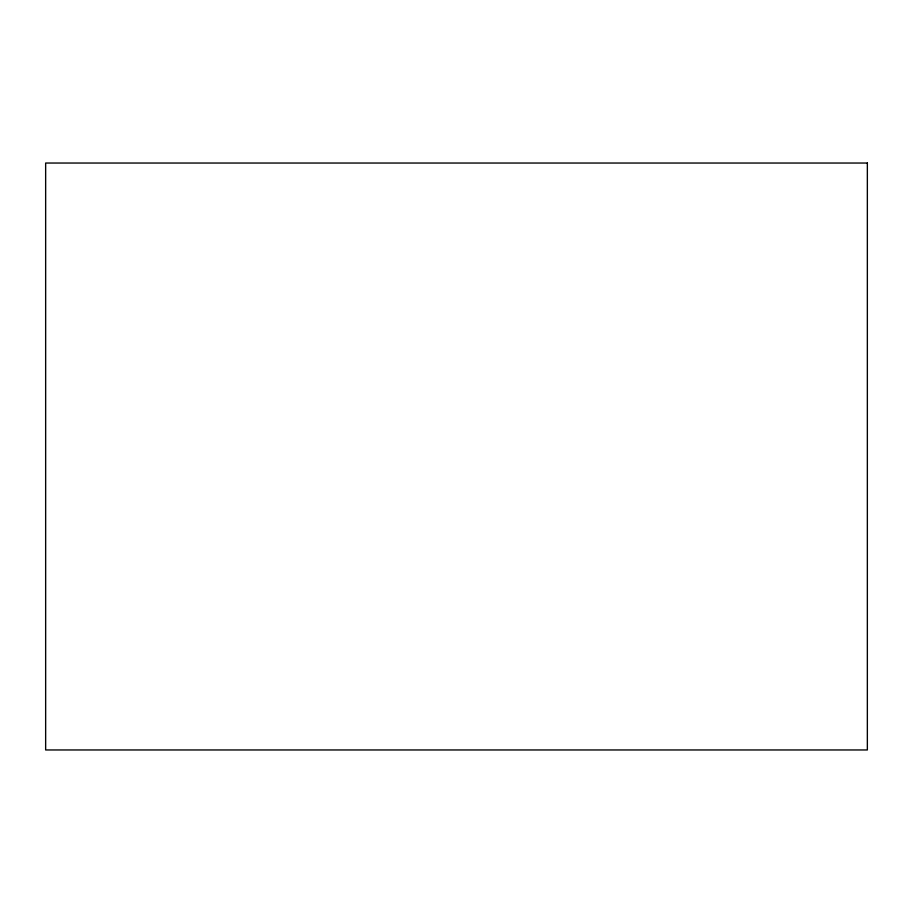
<?xml version="1.0" encoding="UTF-8"?>
<svg xmlns="http://www.w3.org/2000/svg" width="913" height="913" viewBox="0 0 913 913"><rect width="100%" height="100%" fill="white"/><g stroke="black" fill="none" stroke-linecap="round" stroke-linejoin="round"><path stroke-width="1.37" d="M867.35 163.039L45.65 163.039L45.65 749.961L867.35 749.961L867.35 163.039"/></g></svg>
